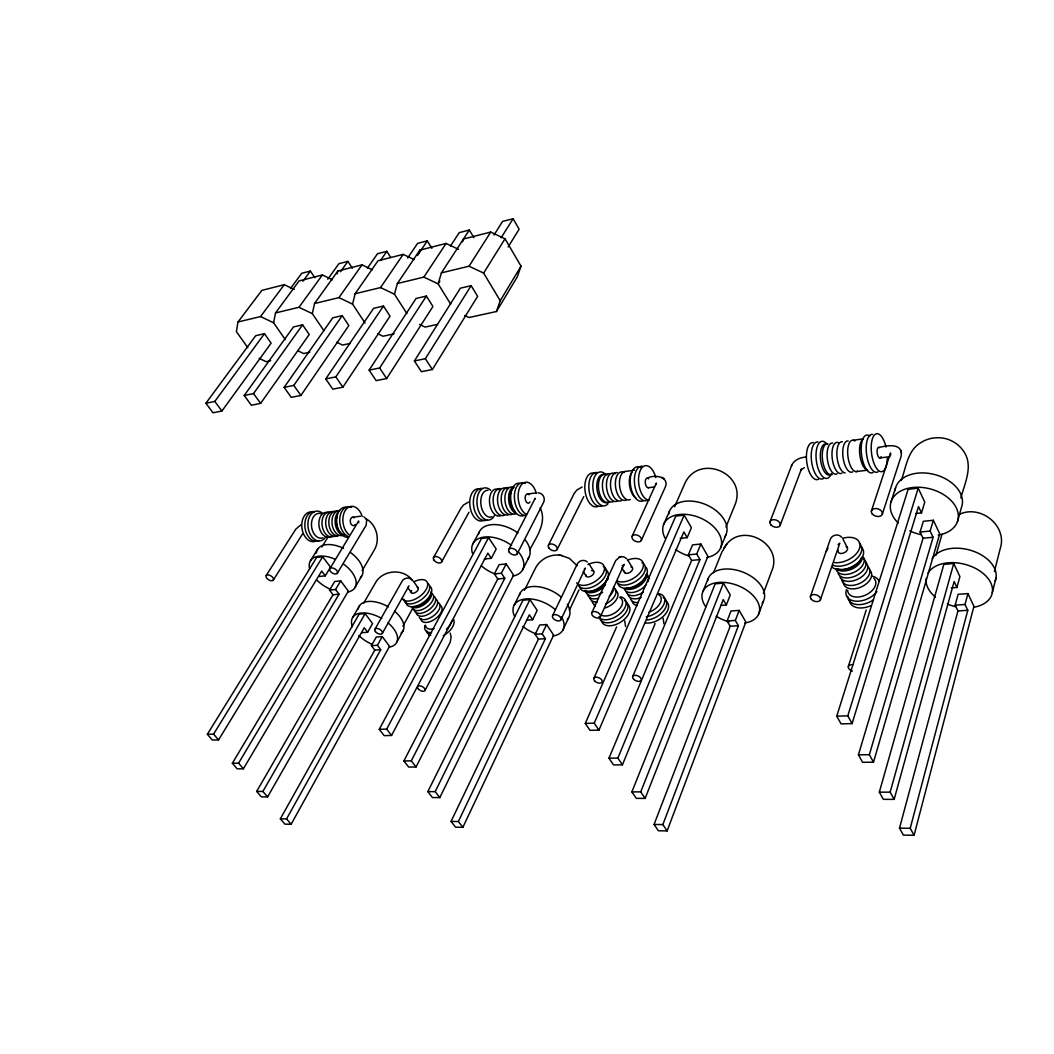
<?xml version="1.0" encoding="UTF-8"?>
<svg xmlns="http://www.w3.org/2000/svg" width="1054" height="1054" viewBox="0 0 1054 1054"><rect width="100%" height="100%" fill="white"/><g stroke="black" fill="none" stroke-linecap="round" stroke-linejoin="round"><path stroke-width="1.5" d="M534.997 498.937L535.208 498.278L508.713 549.582M901.262 451.982L901.249 455.842L882.369 514.036M654.863 624.06L654.969 623.309M294.237 289.428L284.264 284.672L261.853 290.39L237.98 322.01L236.386 331.641L247.782 347.609M285.291 339.586L273.618 322.814L275.516 312.946L299.099 280.891L322.379 274.962L332.55 279.811M323.96 330.811L312.327 313.657L314.527 303.526L337.794 271.036L361.983 264.87L372.378 269.811M337.122 273.935L337.794 271.036M365.053 323.025L352.576 304.119L355.119 293.723L378.017 260.786L403.181 254.37L414.117 259.547M992.275 592.73L995.99 578.132M994.37 571.584L1000.233 548.62C1007.782 525.617 980.273 504.115 959.245 514.418M914.081 835.282L973.936 606.327L967.928 593.6L958.112 594.324L955.174 605.167L957.941 610.951L899.497 828.154L903.383 835.097L914.081 835.282L910.221 828.312L967.783 610.292L965.029 604.482L967.928 593.6M406.884 313.565L394.473 294.198L397.384 283.513L419.861 250.127L446.066 243.448L458.635 249.376M956.94 587.46L959.904 576.578L953.738 563.508L943.844 564.351L879.326 792.16L883.357 799.34L894.161 799.38L954.12 581.531L956.94 587.46L951.275 587.882M894.161 799.38L890.156 792.173L953.738 563.508M418.991 253.184L419.861 250.127M957.427 521.69L961.525 507.198A34.4 23.359 14.6 0 0 933.963 474.366A34.4 23.359 14.6 0 0 894.965 490.69M960.813 497.923C964.673 483.562 973.488 466.066 963.988 451.81C959.825 445.341 953.185 440.625 945.767 438.675C937.349 436.593 928.034 437.884 920.774 442.706C907.507 450.387 906.058 467.568 901.289 480.426M935.912 555.392L941.999 534.338M873.502 762.187L939.746 533.838L933.343 520.268L923.344 521.282L920.089 532.059L923.054 538.225L858.417 754.848L862.594 762.305L873.502 762.187L869.352 754.704L933.093 537.263L930.142 531.071L933.343 520.268M473.918 237.69L469.333 230.022L441.415 272.867L438.121 283.869L450.664 304.066M921.512 512.903L924.78 502.112L918.205 488.16L908.126 489.333L836.744 716.167L841.079 723.887L852.093 723.611L918.508 506.579L921.512 512.903L915.742 513.522M462.574 241.774L463.431 239.021L490.729 232.064L505.011 238.797L521.032 266.175L517.198 277.031L496.46 311.523L468.99 317.517L464.748 315.502M852.093 723.611L847.785 715.837L918.205 488.16M848.312 666.589L866.217 610.055M654.626 624.838L632.782 676.312M891.012 501.915L895.584 487.712M871.381 511.045L890.511 452.957L890.709 454.985M820.486 599.555L839.801 543.139L838.088 544.681M496.46 311.523L500.228 300.706L521.032 266.175M810.368 596.63L830.025 540.149C831.198 534.971 838.338 533.087 841.698 537.342M758.485 614.508L763.478 601.057M763.359 593.442L771.699 571.11C783.636 543.983 741.99 521.44 725.547 545.735M780.303 524.932L801.422 469.03L801.093 469.873L804.334 467.673M667.129 830.908L745.85 621.952L739.17 610.398L730.975 610.991L727.102 621.004L730.172 626.247L654.073 824.465L658.368 830.763L667.129 830.908L662.861 824.597L738.406 625.694L735.336 620.424L739.17 610.398M769.921 522.033L791.791 465.077C794.413 459.702 800.592 457.344 806.27 457.041M791.462 465.921L791.791 465.077M726.351 604.983L730.264 594.957L723.426 583.125L715.179 583.824L631.886 791.87L636.313 798.365L645.14 798.405L723.228 599.621L726.351 604.983L720.844 605.404M645.14 798.405L640.727 791.87L723.426 583.125M713.558 572.678L721.845 552.151L726.878 543.983M725.969 526.974L735.007 504.774C747.773 473.286 698.815 452.812 684.836 483.457L674.6 506.763M702.899 591.584L708.262 578.356M720.567 547.988L725.982 534.615M622.427 764.822L707.932 556.288L700.857 544.035L692.544 544.892L688.354 554.839L691.608 560.399L608.962 758.195L613.533 764.914L622.427 764.822L617.868 758.076L699.948 559.608L696.694 554.022L700.857 544.035M687.168 537.645L691.411 527.672L684.151 515.116L675.798 516.078L585.286 723.413L590.003 730.343L598.949 730.119L683.862 531.941L687.168 537.645L680.199 538.37M598.949 730.119L594.232 723.149L684.151 515.116M593.929 678.196L616.603 626.893M663.533 524.734L669.343 511.585M641.254 540.557A5.059 3.215 24.1 0 0 635.76 534.8A5.059 3.215 24.1 0 0 633.125 539.714A5.059 3.215 24.1 0 0 641.254 540.557L665.351 486.935C669.633 476.5 653.928 474.247 647.419 478.134M600.319 616.84A4.73 2.819 24.8 0 0 595.102 611.583A4.73 2.819 24.8 0 0 592.796 615.892A4.73 2.819 24.8 0 0 600.319 616.84L624.166 564.338L623.784 564.904M632.163 536.17L656.365 483.022L656.286 484.405M591.821 612.717L615.72 560.53L620.015 556.815M569.344 610.319L578.962 589.884M562.757 630.292L568.607 617.815M462.877 827.298L553.666 635.114L546.604 624.535L539.648 625.035L535.168 634.324L538.423 639.119L451.059 821.409L455.552 827.179L462.877 827.298L458.385 821.527L451.059 821.409M560.886 619.805A4.638 2.727 25.7 0 0 555.695 614.64A4.638 2.727 25.7 0 0 553.574 618.856A4.638 2.727 25.7 0 0 560.886 619.805L585.392 568.106L584.232 569.173M458.385 821.527L545.392 638.658L542.151 633.836L546.604 624.535M552.546 615.747L577.091 564.351C578.751 560.491 584.166 559.002 587.315 561.98M532.652 619.712L537.184 610.411L529.951 599.594L522.968 600.187L427.832 791.62L432.456 797.562L439.808 797.588L529.358 614.811L532.652 619.712L527.053 620.134M557.118 549.503L583.745 496.618M427.832 791.62L435.183 791.633L529.951 599.594M524.444 590.28L535.221 568.673C539.635 559.437 550.293 553.613 560.438 555.313M548.383 545.274L574.193 493.43L576.841 490.07L582.151 486.988M514.115 605.259L520.268 592.954M522.652 569.727L528.924 557.316M529.793 549.793C535.999 537.514 547.474 522.494 540.188 508.002M416.04 766.983L513.601 575.115L506.144 563.956L499.122 564.667L494.339 573.903L497.765 578.975L403.906 760.948L408.675 767.062L416.04 766.983L411.284 760.856L403.906 760.948M517.277 553.745L543.508 502.534C545.814 498.476 542.863 492.943 538.133 492.811M411.284 760.856L504.8 578.303L501.375 573.218L506.144 563.956M425.039 690.41L450.177 642.373L451.138 636.959L450.229 633.125M491.348 558.304L496.197 549.055L488.569 537.632L481.533 538.449L379.256 729.342L384.17 735.639L391.561 735.455L487.857 553.126L491.348 558.304L484.3 559.055M379.256 729.342L386.66 729.131L488.569 537.632M472.732 544.088L479.32 531.862M441.679 561.782L468.977 512.244M402.892 626.181L413.418 607.104M396.884 641.952L403.287 630.318M280.338 818.839L284.923 824.149L291.128 824.268L389.545 646.352L382.259 636.59L376.278 637.038L371.416 645.68L374.763 650.107L380.744 649.712L286.543 818.932L280.338 818.839L374.763 650.107M433.431 557.764L460.993 508.173L463.562 504.985L468.569 502.06M382.431 633.19L409.031 585.787M371.416 645.68L377.411 645.272L382.259 636.59M374.816 629.449L401.824 581.689C403.629 577.803 409.347 576.657 412.259 579.95M367.635 632.255L372.563 623.586L365.132 613.639L359.151 614.139L256.675 791.422L261.379 796.877L267.597 796.903L364.249 627.749L367.635 632.255L361.641 632.716M256.675 791.422L262.881 791.435L365.132 613.639M352.853 617.157L359.533 605.668M363.617 603.244L375.329 583.033C382.576 569.595 403.603 568.04 412.483 580.543M362.141 570.596L374.144 550.254C380.599 539.753 376.7 524.694 365.936 518.7M354.724 587.921L361.535 576.354M333.024 594.759L232.354 763.254L237.19 768.853L243.408 768.788L348.347 591.123L340.706 580.873L334.698 581.492L329.52 590.108L333.024 594.759L339.045 594.179L335.541 589.515L329.52 590.108M232.354 763.254L238.573 763.175L339.045 594.179M335.541 589.515L340.706 580.873M337.188 573.416A4.374 2.437 30.8 0 0 333.262 568.132A4.374 2.437 30.8 0 0 330.35 571.294A4.374 2.437 30.8 0 0 337.188 573.416L366.173 525.235L366.673 519.609L363.88 516.763M325.264 575.84L330.508 567.21L322.695 556.736L316.674 557.421L207.361 734.295L212.328 740.066L218.56 739.895L321.694 571.084L325.264 575.84L319.243 576.472M330.007 568.475L358.676 520.966L358.676 522.692M207.361 734.295L213.58 734.124L322.695 556.736M321.852 547.039L327.662 537.645M432.364 369.532L477.633 296.332L471.138 285.674L460.4 288.164L414.393 360.942L421.389 371.693L432.364 369.532L425.381 358.703L471.138 285.674M508.133 246.992L519.135 229.205L513.087 218.718L502.587 221.432L493.983 235.042M310.443 560.807L317.544 549.358M500.228 300.706L483.628 273.091L505.011 238.797M501.111 237.835L513.087 218.718M273.236 580.201A4.256 2.292 31.8 0 0 269.284 575.102A4.256 2.292 31.8 0 0 266.688 578.132A4.256 2.292 31.8 0 0 273.236 580.201L302.445 534.114M441.415 272.867L469.043 266.201L490.729 232.064M266.24 575.431L295.752 529.227L300.957 524.734M386.66 378.544L432.93 306.464L426.396 296.069L416.093 298.466L369.111 370.125L376.146 380.613L386.66 378.544L379.638 367.991L426.396 296.069M439.874 281.168L438.121 283.869L423.866 277.11L397.384 283.513M450.44 246.056L459.254 232.618L469.333 230.022M423.866 277.11L446.066 243.448M342.879 387.174L390.033 316.187L383.458 306.042L373.564 308.348L325.726 378.926L332.8 389.163L342.879 387.174L335.818 376.884L325.726 378.926M335.818 376.884L383.458 306.042M417.45 255.503L427.278 240.879L431.89 248.375M407.7 257.966L417.582 243.382L427.278 240.879M355.119 293.723L380.534 287.584L403.181 254.37M300.891 395.448L348.834 325.528L342.221 315.62L332.721 317.834L284.132 387.371L291.233 397.358L300.891 395.448L293.802 385.408L284.132 387.371M293.802 385.408L342.221 315.62M380.454 260.509L386.831 251.326L390.705 257.426M367.451 268.124L377.503 253.737L386.831 251.326M260.615 403.392L309.23 334.513L302.59 324.83L293.46 326.951L244.225 395.474L251.326 405.223L260.615 403.392L253.5 393.59L244.225 395.474M314.527 303.526L338.94 297.623L361.983 264.87M253.5 393.59L302.59 324.83M340.495 271.748L347.899 261.379L352.339 268.19M327.768 279.205L338.914 263.698L347.899 261.379M221.92 411.02L271.128 343.156L264.475 333.683L255.687 335.725L205.886 403.247L213 412.786L221.92 411.02L214.805 401.442L205.886 403.247M275.516 312.946L298.98 307.281L322.379 274.962M214.805 401.442L264.475 333.683M302.893 281.299L310.39 271.062L314.843 277.729M290.443 288.612L301.734 273.302L310.39 271.062M237.98 322.01L260.562 316.556L284.264 284.672M723.993 547.817L725.35 546.012M620.398 556.71L623.797 556.841L626.643 558.673M619.054 557.065L621.386 556.459M622.097 565.655L623.085 565.392M270.68 360.718L266.161 361.706L259.113 358.307M309.876 352.181L303.631 353.538L297.874 350.771M350.165 343.406L342.55 345.053L336.674 342.247M394.104 333.828L383.024 336.239L377.622 333.657M437.542 324.355L425.131 327.069L419.611 324.434M369.111 370.125L379.638 367.991M414.393 360.942L425.381 358.703M634.534 470.176L626.129 471.336A14.4 7.562 82.5 0 0 619.752 487.067A14.4 7.562 82.5 0 0 630.292 499.543M853.108 440.269L863.45 438.846M352.813 517.237L360.468 516.223M527.514 494.049L536.539 492.85M878.825 447.423C885.65 446.092 899.866 442.416 901.565 453.049M648.17 487.752L654.6 486.922M879.787 457.963L889.971 456.659M855.914 471.625L867.771 470.15A15.876 6.482 82.5 0 1 860.301 457.779A15.876 6.482 82.5 0 1 861.803 440.335M494.339 573.903L501.375 573.218M688.354 554.839L696.694 554.022M920.089 532.059L930.142 531.071M497.765 578.975L504.8 578.303M691.608 560.399L699.948 559.608M923.054 538.225L933.093 537.263M535.168 634.324L542.151 633.836M727.102 621.004L735.336 620.424M955.174 605.167L965.029 604.482M538.423 639.119L545.392 638.658M730.172 626.247L738.406 625.694M957.941 610.951L967.783 610.292M585.286 723.413L594.232 723.149M836.744 716.167L847.785 715.837M608.962 758.195L617.868 758.076M858.417 754.848L869.352 754.704M631.886 791.87L640.727 791.87M879.326 792.16L890.156 792.173M654.073 824.465L662.861 824.597M899.497 828.154L910.221 828.312M561.268 555.445L569.331 558.343L577.131 565.669M559.187 555.129L562.23 555.59M469.043 266.201L483.628 273.091M380.534 287.584L394.473 294.198M338.94 297.623L352.576 304.119M298.98 307.281L312.327 313.657M260.562 316.556L273.618 322.814M661.833 477.357L662.676 477.884M663.15 478.2L664.046 478.779M213.58 734.124L218.56 739.895M238.573 763.175L243.408 768.788M262.881 791.435L267.597 796.903M286.543 818.932L291.128 824.268M386.66 729.131L391.561 735.455M435.183 791.633L439.808 797.588M377.411 645.272L380.744 649.712M407.569 587.302L411.363 592.598M413.287 581.07L418.214 587.974M583.218 571.466L586.274 576.288M588.922 563.745L593.665 571.268M621.768 567.79L624.798 572.691M627.617 559.924L632.321 567.592M843.095 539.411L847.416 547.83M624.732 620.898L625.562 626.524M663.071 618.118L663.928 623.836M900.762 450.216L901.078 451.323M337.188 536.025A12.582 8.419 82.6 0 1 325.897 525.406A12.582 8.419 82.6 0 1 333.446 511.401M333.459 536.499A12.556 8.419 82.6 0 1 321.984 524.26A12.556 8.419 82.6 0 1 331.931 512.389M338.15 536.051A12.595 8.406 82.6 0 1 328.808 521.717A12.595 8.406 82.6 0 1 338.769 511.453M343.433 535.248A12.622 8.406 82.6 0 1 332.155 524.589A12.622 8.406 82.6 0 1 339.678 510.544M344.421 535.274A12.635 8.392 82.6 0 1 335.62 525.801A12.635 8.392 82.6 0 1 338.69 511.677M343.459 534.668A12.648 8.392 82.6 0 1 337.122 516.052M347.728 537.408A15.191 10.066 82.6 0 1 336.569 522.086A15.191 10.066 82.6 0 1 345.791 507.172M348.228 536.473A15.217 10.053 82.6 0 1 339.823 517.764A15.217 10.053 82.6 0 1 351.588 507.33M348.848 534.536A15.243 10.053 82.6 0 1 345.752 509.728A15.243 10.053 82.6 0 1 362.181 516.486M326.015 536.618A14.98 10.132 82.6 0 1 312.287 537.356A14.98 10.132 82.6 0 1 309.244 517.303A14.98 10.132 82.6 0 1 322.458 513.232M322.972 537.803A12.49 8.445 82.6 0 1 311.483 525.643A12.49 8.445 82.6 0 1 321.47 513.812M332.326 535.656A12.543 8.432 82.6 0 1 319.059 526.289A12.543 8.432 82.6 0 1 328.848 512.811M318.664 540.807A14.954 10.145 82.6 0 1 305.067 528.199A14.954 10.145 82.6 0 1 314.197 511.533M315.607 541.189A14.927 10.145 82.6 0 1 301.8 526.657A14.927 10.145 82.6 0 1 313.815 512.521M354.065 525.524A4.229 2.793 82.6 0 1 350.257 520.847A4.229 2.793 82.6 0 1 354.249 517.83M355.251 524.457A4.229 2.793 82.6 0 1 354.724 525.116M508.7 514.681A13.649 7.971 82.6 0 1 497.567 501.203A13.649 7.971 82.6 0 1 506.803 488.516M504.313 515.222A13.623 7.984 82.6 0 1 493.377 503.548A13.623 7.984 82.6 0 1 500.321 488.555M512.363 514.22A13.662 7.971 82.6 0 1 501.44 502.494A13.662 7.971 82.6 0 1 508.357 487.449M516.038 513.759A13.689 7.958 82.6 0 1 504.932 500.242A13.689 7.958 82.6 0 1 514.141 487.515M515.577 513.179A13.715 7.945 82.6 0 1 508.634 499.754A13.715 7.945 82.6 0 1 513.667 486.803M515.024 511.572A13.715 7.945 82.5 0 1 510.123 499.556A13.715 7.945 82.5 0 1 513.311 487.87M524.036 515.485A16.482 9.512 82.5 0 1 510.966 501.348A16.482 9.512 82.5 0 1 519.214 483.206M525.327 515.525A16.508 9.499 82.5 0 1 514.378 496.579A16.508 9.499 82.5 0 1 525.445 483.391M526.526 514.431A16.535 9.486 82.5 0 1 519.885 487.251A16.535 9.486 82.5 0 1 536.367 493.404M494.445 515.577A16.232 9.644 82.6 0 1 481.375 516.144A16.232 9.644 82.6 0 1 478.121 494.405A16.232 9.644 82.6 0 1 490.65 490.242M491.981 516.763A13.544 8.024 82.6 0 1 481.006 505.169A13.544 8.024 82.6 0 1 488.002 490.242M500.663 515.683A13.597 7.997 82.6 0 1 489.53 502.271A13.597 7.997 82.6 0 1 498.805 489.609M486.829 520.083A16.205 9.657 82.6 0 1 473.641 506.21A16.205 9.657 82.6 0 1 482.073 488.345M483.246 520.518A16.179 9.67 82.6 0 1 469.807 504.589A16.179 9.67 82.6 0 1 481.046 489.504M529.964 501.915A4.598 2.635 82.5 0 1 526.394 502.047A4.598 2.635 82.5 0 1 525.472 495.894A4.598 2.635 82.5 0 1 528.884 494.721M621.359 500.65A14.348 7.589 82.5 0 1 610.793 488.239A14.348 7.589 82.5 0 1 617.209 472.561M626.221 500.044A14.374 7.576 82.5 0 1 615.457 485.736A14.374 7.576 82.5 0 1 624.073 472.508M617.328 501.151A14.321 7.615 82.5 0 1 606.524 486.908A14.321 7.615 82.5 0 1 615.193 473.72M613.296 501.651A14.295 7.628 82.5 0 1 602.704 489.293A14.295 7.628 82.5 0 1 609.159 473.654M609.291 502.152A14.269 7.641 82.5 0 1 598.474 487.962A14.269 7.641 82.5 0 1 607.183 474.814M607.697 502.35A14.255 7.641 82.5 0 1 597.078 490.018A14.255 7.641 82.5 0 1 603.547 474.419M608 503.799A17.088 9.183 82.5 0 1 595.918 499.477A17.088 9.183 82.5 0 1 594.232 477.581A17.088 9.183 82.5 0 1 605.734 474.498M601.926 505.894A17.062 9.196 82.5 0 1 589.146 491.151A17.062 9.196 82.5 0 1 596.972 472.469M597.961 506.381A17.035 9.223 82.5 0 1 584.904 489.464A17.035 9.223 82.5 0 1 595.457 473.76M636.181 498.134A14.453 7.523 82.5 0 1 629.607 485.775A14.453 7.523 82.5 0 1 632.268 471.639M643.203 500.808A17.365 9.012 82.5 0 1 630.332 483.496A17.365 9.012 82.5 0 1 640.568 467.541M647.327 500.294A17.404 8.999 82.5 0 1 634.732 485.209A17.404 8.999 82.5 0 1 642.294 466.211M649.172 500.268A17.431 8.972 82.5 0 1 638.869 484.497A17.431 8.972 82.5 0 1 644.284 465.987A17.431 8.972 82.5 0 1 655.799 477.581M648.816 487.62A4.835 2.49 82.5 0 1 645.232 482.165A4.835 2.49 82.5 0 1 648.724 478.859M845.137 472.956A15.744 6.601 82.5 0 1 836.981 456.645A15.744 6.601 82.5 0 1 842.357 441.731M852.686 471.849A15.77 6.561 82.5 0 1 843.108 457.923A15.77 6.561 82.5 0 1 848.206 440.941M841.962 473.18A15.705 6.614 82.5 0 1 832.107 457.291A15.705 6.614 82.5 0 1 839.287 443.141M837.126 473.786A15.678 6.64 82.5 0 1 827.469 459.966A15.678 6.64 82.5 0 1 832.673 443.062M832.291 474.392A15.652 6.667 82.5 0 1 822.621 460.598A15.652 6.667 82.5 0 1 827.851 443.721M828.668 475.011A15.639 6.68 82.5 0 1 820.46 458.819A15.639 6.68 82.5 0 1 825.928 443.984M831.303 473.496A18.748 8.037 82.5 0 1 820.368 473.628A18.748 8.037 82.5 0 1 816.718 448.517A18.748 8.037 82.5 0 1 827.061 444.248M823.319 478.595A18.708 8.063 82.5 0 1 811.646 462.126A18.708 8.063 82.5 0 1 817.996 441.942M818.55 479.188A18.669 8.089 82.5 0 1 806.85 462.759A18.669 8.089 82.5 0 1 813.24 442.601M873.015 472.469A19.077 7.76 82.5 0 1 861.355 453.141A19.077 7.76 82.5 0 1 869.721 436M857.587 471.243A15.81 6.535 82.5 0 1 847.798 455.236A15.81 6.535 82.5 0 1 854.873 441.007M877.995 471.863A19.117 7.721 82.5 0 1 866.665 454.959A19.117 7.721 82.5 0 1 872.593 434.406M887.244 458.411A19.156 7.694 82.5 0 1 876.375 468.095A19.156 7.694 82.5 0 1 873.015 437.239A19.156 7.694 82.5 0 1 886.019 447.08M881.184 456.593A5.323 2.134 82.5 0 1 878.443 456.869A5.323 2.134 82.5 0 1 877.126 450.229A5.323 2.134 82.5 0 1 879.405 447.66M435.934 599.159A12.305 6.601 -35.8 0 1 430.282 613.059A12.305 6.601 -35.8 0 1 416.29 612.453M438.332 602.532A12.292 6.614 -35.8 0 1 434.011 615.496A12.292 6.614 -35.8 0 1 419.215 617.539M433.932 596.34A12.332 6.587 -35.8 0 1 428.267 610.24A12.332 6.587 -35.8 0 1 414.262 609.647M431.929 593.507A12.345 6.561 -35.8 0 1 426.224 607.407A12.345 6.561 -35.8 0 1 412.233 606.841M431.126 591.9A12.358 6.548 -35.8 0 1 425.5 603.613A12.358 6.548 -35.8 0 1 411.851 606.985M430.836 592.467A12.358 6.548 -35.7 0 1 424.683 602.466A12.358 6.548 -35.7 0 1 412.839 606.551M429.689 586.208A14.848 7.852 -35.7 0 1 422.812 602.862A14.848 7.852 -35.7 0 1 406.014 602.229M414.222 581.624A14.888 7.813 -35.7 0 1 427.621 583.323A14.861 7.826 -35.7 0 1 420.77 600.003A14.861 7.826 -35.7 0 1 403.959 599.397M427.621 583.323A14.888 7.813 -35.7 0 1 417.568 597.881A14.888 7.813 -35.7 0 1 402.47 598.619M431.6 632.611A14.677 7.997 -35.8 0 1 424.894 625.444M433.998 628.645A12.24 6.653 -35.8 0 1 425.552 625.272M440.322 605.339A12.279 6.627 -35.8 0 1 434.722 619.265A12.279 6.627 -35.8 0 1 420.73 618.606M451.916 620.951A14.664 8.01 -35.8 0 1 446.435 629.225M430.836 635.219A14.664 8.01 -35.8 0 1 426.633 630.714M453.444 619.159A14.637 8.037 -35.9 0 1 443.22 635.72M429.228 635.562A14.637 8.037 -35.9 0 1 428.622 633.467M417.213 587.341A4.137 2.174 -35.7 0 1 417.634 590.503A4.137 2.174 -35.7 0 1 412.865 593.27A4.137 2.174 -35.7 0 1 411.613 590.583M613.612 586.683A13.307 7.734 -32.1 0 1 609.252 596.314M597.315 601.953A13.307 7.734 -32.1 0 1 589.871 597.934M615.035 588.54A13.294 7.747 -32.1 0 1 605.852 603.876M594.667 604.785A13.294 7.747 -32.1 0 1 592.216 601.584M598.408 598.316A13.333 7.721 -32.1 0 1 587.921 594.878M602.638 592.295A13.346 7.707 -32.1 0 1 585.958 591.808M607.802 577.408A13.359 7.694 -32.1 0 1 607.868 579.621M605.589 584.601A13.359 7.694 -32.1 0 1 594.496 592.137A13.359 7.694 -32.1 0 1 584.825 590.569M607.091 578.382A13.373 7.681 -32.1 0 1 598.408 588.883A13.373 7.681 -32.1 0 1 585.629 590.675M605.233 569.45A16.06 9.209 -32.1 0 1 599.673 587.315A16.06 9.209 -32.1 0 1 579.634 586.788M603.283 566.327A16.087 9.196 -32.1 0 1 599.383 582.954A16.087 9.196 -32.1 0 1 578.646 585.892M587.934 564.536A16.1 9.17 -32.1 0 1 604.126 566.222A16.1 9.17 -32.1 0 1 594.469 581.874A16.1 9.17 -32.1 0 1 576.657 582.796M619.897 597.592A13.228 7.8 -32 0 1 618.131 610.411A13.228 7.8 -32 0 1 601.281 615.101M620.174 596.788A15.863 9.367 -32 0 1 620.78 613.059A15.863 9.367 -32 0 1 598.646 617.038M615.325 590.28A13.267 7.76 -32.1 0 1 616.524 599.41A13.267 7.76 -32.1 0 1 604.653 608.118M595.009 606.472A13.267 7.76 -32.1 0 1 594.166 604.627M624.785 600.688A15.836 9.394 -32 0 1 619.515 618.645A15.836 9.394 -32 0 1 599.542 617.802M626.669 603.705A15.823 9.407 -32 0 1 621.438 621.662A15.823 9.407 -32 0 1 601.465 620.793M591.465 570.596A4.479 2.543 -32.1 0 1 593.824 573.152A4.479 2.543 -32.1 0 1 589.146 576.867A4.479 2.543 -32.1 0 1 585.984 574.944M641.214 597.486A13.544 7.984 -31.1 0 1 628.079 594.733M638.223 602.545A13.531 8.01 -31.1 0 1 630.397 598.461M643.441 592.111A13.57 7.971 -31.1 0 1 626.142 591.623M647.736 576.986A13.57 7.971 -31.1 0 1 649.462 578.303M647.551 575.155A13.583 7.958 -31.1 0 1 647.947 581.729M646.445 584.298A13.583 7.958 -31.1 0 1 633.599 592.322A13.583 7.958 -31.1 0 1 624.192 588.501M646.589 573.85A13.61 7.945 -31.2 0 1 639.554 585.813A13.61 7.945 -31.2 0 1 624.864 588.58M645.957 574.825A13.61 7.931 -31.2 0 1 638.777 584.548A13.61 7.931 -31.2 0 1 626.432 588.066M645.957 567.315A16.35 9.512 -31.2 0 1 636.84 585.023A16.35 9.512 -31.2 0 1 617.855 583.389M641.952 562.586A16.377 9.499 -31.2 0 1 638.408 579.45A16.377 9.499 -31.2 0 1 616.998 582.467M627.433 560.201A16.39 9.473 -31.2 0 1 642.255 569.437A16.39 9.473 -31.2 0 1 617.051 580.925M658.342 594.403A13.465 8.05 -31.1 0 1 660.12 603.257A13.465 8.05 -31.1 0 1 648.961 612.19M658.5 593.6A16.139 9.67 -31 0 1 663.493 605.128A16.139 9.67 -31 0 1 646.273 616.761M637.301 605.549A13.504 8.024 -31.1 0 1 632.321 601.544M663.216 597.565A16.126 9.697 -31 0 1 664.099 610.253A16.126 9.697 -31 0 1 646.958 619.976M665.087 600.635A16.1 9.71 -31 0 1 664.784 614.838A16.1 9.71 -31 0 1 645.456 622.888M630.964 566.92A4.559 2.635 -31.2 0 1 632.281 570.069A4.559 2.635 -31.2 0 1 627.446 573.336A4.559 2.635 -31.2 0 1 624.455 571.334M865.756 562.467A15.019 9.367 -24.9 0 1 859.26 578.422A15.019 9.367 -24.9 0 1 839.959 577.012M867.864 566.591A14.993 9.381 -24.8 0 1 859.656 583.442A14.993 9.381 -24.8 0 1 841.593 578.672M864.003 559.015A15.046 9.341 -25 0 1 857.469 574.97A15.046 9.341 -25 0 1 838.167 573.587M863.727 557.526A15.072 9.328 -25 0 1 853.938 572.401A15.072 9.328 -25 0 1 836.362 570.148M862.515 556.459A15.085 9.315 -25.1 0 1 852.133 568.936A15.085 9.315 -25.1 0 1 835.993 568.699M861.381 557.75A15.099 9.315 -25.1 0 1 851.408 567.539A15.099 9.315 -25.1 0 1 837.548 568.752M861.144 546.934A18.142 11.159 -25.1 0 1 855.229 564.852A18.142 11.159 -25.1 0 1 831.725 566.907M859.366 543.442A18.168 11.146 -25.2 0 1 855.281 559.977A18.168 11.146 -25.2 0 1 832.634 565.155M842.673 538.278A18.195 11.12 -25.2 0 1 859.484 548.488A18.195 11.12 -25.2 0 1 834.373 562.586M826.349 551.505A18.195 11.12 -25.2 0 1 828.036 548.212M876.915 591.597A17.892 11.33 -24.6 0 1 855.94 601.202A17.892 11.33 -24.6 0 1 846.415 589.739M872.145 576.182A17.892 11.33 -24.6 0 1 879.049 580.991M873.792 578.211A14.927 9.433 -24.7 0 1 865.663 595.049A14.927 9.433 -24.7 0 1 847.627 590.187M869.616 570.016A14.98 9.394 -24.8 0 1 861.421 586.867A14.98 9.394 -24.8 0 1 843.371 582.072M873.318 599.95A17.865 11.344 -24.6 0 1 856.335 604.443A17.865 11.344 -24.6 0 1 847.653 596.3M870.973 605.628A17.839 11.357 -24.5 0 1 849.405 599.647M846.164 546.71A5.059 3.096 -25.2 0 1 846.77 550.741A5.059 3.096 -25.2 0 1 840.868 553.482A5.059 3.096 -25.2 0 1 838.233 550.386M852.475 671.055A5.151 3.096 18 0 1 848.259 666.984A5.151 3.096 18 0 1 852.699 664.771M343.433 564.009A25.968 14.44 30.8 0 1 347.741 592.058M330.758 589.41A25.968 14.44 30.8 0 1 317.03 580.319M309.626 568.725A25.968 14.44 30.8 0 1 334.513 558.976M350.402 552.428A25.81 14.519 30.8 0 1 360.284 577.803M316.319 553.007A25.81 14.519 30.8 0 1 343.578 548.357M519.069 552.652A28.063 16.904 27.6 0 1 512.784 576.143M495.762 574.232A28.063 16.904 27.6 0 1 481.375 565.866M472.482 553.39A28.063 16.904 27.6 0 1 482.482 537.342A28.063 16.904 27.6 0 1 511.585 545.445M525.432 540.215A27.878 16.983 27.6 0 1 527.685 559.16M478.595 533.97A27.878 16.983 27.6 0 1 518.001 533.034M665.166 538.317A30.803 19.868 22.5 0 1 679.395 514.484A30.803 19.868 22.5 0 1 718.222 532.296A30.803 19.868 22.5 0 1 706.812 557.421M688.46 555.866A30.803 19.868 22.5 0 1 675.548 549.503M668.671 514.102A30.579 19.934 22.4 0 1 705.166 504.326A30.579 19.934 22.4 0 1 724.73 536.908M898.324 523.113A34.677 23.32 14.9 0 1 904.899 489.227A34.677 23.32 14.9 0 1 953.975 503.97A34.677 23.32 14.9 0 1 938.231 535.103M921.051 534.641A34.677 23.32 14.9 0 1 909.826 530.9M388.07 622.901A25.296 13.755 29.4 0 1 388.913 647.209M372.141 644.35A25.296 13.755 29.4 0 1 358.795 635.536M352.497 626.695A25.296 13.755 29.4 0 1 358.347 613.56A25.296 13.755 29.4 0 1 381.759 618.487M394.604 611.254A25.151 13.834 29.4 0 1 401.087 633.204M358.202 609.041A25.151 13.834 29.4 0 1 388.32 606.867M561.387 616.748A27.364 15.981 26.1 0 1 552.823 636.049M536.051 633.876A27.364 15.981 26.1 0 1 522.916 626.471M514.55 616.327A27.364 15.981 26.1 0 1 523.957 599.173A27.364 15.981 26.1 0 1 555.181 609.568M567.302 604.245A27.193 16.06 26.1 0 1 567.329 619.515M519.49 594.904A27.193 16.06 26.1 0 1 535.972 586.511A27.193 16.06 26.1 0 1 561.15 597.078M705.824 606.88A30.079 18.629 21.2 0 1 716.536 582.691A30.079 18.629 21.2 0 1 755.955 599.001A30.079 18.629 21.2 0 1 744.717 622.98M729.157 621.847A30.079 18.629 21.2 0 1 716.206 616.274M707.55 580.688A29.868 18.708 21.1 0 1 743.689 572.414A29.868 18.708 21.1 0 1 762.187 603.165M928.047 573.047A33.873 21.673 14.4 0 1 981.577 572.177A33.873 21.673 14.4 0 1 973.738 607.275M955.609 606.656A33.873 21.673 14.4 0 1 947.296 604.074M935.465 597.144A33.873 21.673 14.4 0 1 926.163 578.356M932.21 558.712A33.609 21.726 14.2 0 1 973.013 551.084A33.609 21.726 14.2 0 1 995.187 580.873M509.148 552.059A4.769 2.898 27.3 0 0 516.829 554.351A4.769 2.898 27.3 0 0 513.008 548.554A4.769 2.898 27.3 0 0 509.148 552.059M433.971 560.148A4.598 2.701 28.9 0 0 441.297 562.375A4.598 2.701 28.9 0 0 437.423 556.789A4.598 2.701 28.9 0 0 433.971 560.148M548.765 547.803A4.848 3.004 26.4 0 0 556.644 550.135A4.848 3.004 26.4 0 0 552.849 544.207A4.848 3.004 26.4 0 0 548.765 547.803M770.988 524.945A5.415 3.57 19.9 0 0 779.96 525.801A5.415 3.57 19.9 0 0 774.387 519.675A5.415 3.57 19.9 0 0 770.988 524.945M872.343 514.088A5.705 3.821 16.5 0 0 881.948 514.945A5.705 3.821 16.5 0 0 876.348 508.555A5.705 3.821 16.5 0 0 872.343 514.088M375.395 631.557A4.256 2.319 29.3 0 0 382.101 633.704A4.256 2.319 29.3 0 0 378.373 628.698A4.256 2.319 29.3 0 0 375.395 631.557M418.109 688.723A4.15 2.2 28 0 0 424.696 690.871A4.15 2.2 28 0 0 421.152 686.128A4.15 2.2 28 0 0 418.109 688.723M594.851 681.121A4.519 2.569 24.4 0 0 602.045 682.175A4.519 2.569 24.4 0 0 597.065 677.248A4.519 2.569 24.4 0 0 594.851 681.121M633.652 679.29A4.611 2.648 23.5 0 0 641.056 680.357A4.611 2.648 23.5 0 0 636.049 675.351A4.611 2.648 23.5 0 0 633.652 679.29M811.356 599.344A5.27 3.32 18.8 0 0 820.131 600.345A5.27 3.32 18.8 0 0 814.821 594.561A5.27 3.32 18.8 0 0 811.356 599.344"/></g></svg>
